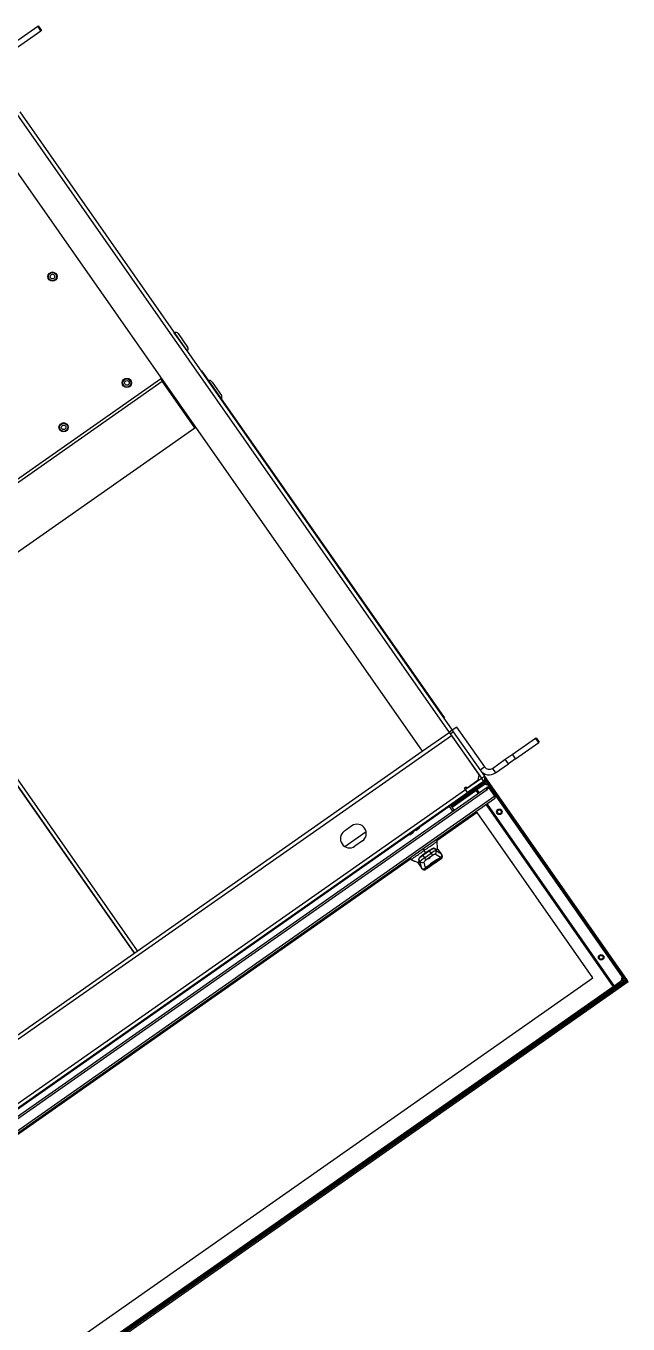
# Model space of a CAD drawing. Header units: millimetres. Extents: x 152904052 to 153933663, y 538271515 to 539240469.
# Drawn here: x 153354841 to 153355496, y 538947011 to 538948421 of the extents above; entities that cross this region are included whole.
import ezdxf

# ---------------------------------------------------------------- set-up
doc = ezdxf.new("R2010")
doc.units = ezdxf.units.MM
doc.layers.add('POWR', color=5, linetype='Continuous')

msp = doc.modelspace()

# ---------------------------------------------------------------- linework, layer by layer
at = {"layer": 'POWR', "color": 7}
for p, q in [((153354828.2, 538948403.2), (153354853.5, 538948421)), ((153354831.7, 538948398.3), (153354857, 538948416)), ((153354853.5, 538948421), (153354854.1, 538948421.3)), ((153354857, 538948416), (153354853.5, 538948421)), ((153354854.1, 538948421.3), (153354857.5, 538948416.4)), ((153354857.5, 538948416.4), (153354857, 538948416)), ((153354830.7, 538948325.6), (153355301, 538947653.9)), ((153354834, 538948327.9), (153355304.3, 538947656.2)), ((153354801.2, 538948305), (153355271.6, 538947633.3)), ((153355002.1, 538948087.9), (153355002.1, 538948087.9)), ((153355002.1, 538948087.9), (153355002.1, 538948087.9)), ((153355015.9, 538948068.3), (153355002.1, 538948087.9)), ((153355006.3, 538948087.2), (153355016.6, 538948072.5)), ((153355015.8, 538948068.3), (153355015.9, 538948068.3)), ((153354142.5, 538947446.5), (153354987.1, 538948037.9)), ((153354144.3, 538947444), (153354988.8, 538948035.3)), ((153354987.1, 538948037.9), (153354987.9, 538948038.4)), ((153354987.1, 538948037.9), (153354988.8, 538948035.3)), ((153354988.8, 538948035.4), (153354989.6, 538948036)), ((153354988.8, 538948035.3), (153354989.7, 538948035.9)), ((153355024.3, 538947984.6), (153354988.8, 538948035.3)), ((153355031.1, 538948046.4), (153355031.7, 538948046.8)), ((153355031.7, 538948046.8), (153355034.6, 538948042.7)), ((153355034.6, 538948042.7), (153355034, 538948042.3)), ((153355034.6, 538948042.7), (153355293, 538947673.6)), ((153355043, 538948034.8), (153355043.2, 538948034.5)), ((153355043.2, 538948034.5), (153355053.3, 538948020)), ((153354179.8, 538947393.3), (153355024.3, 538947984.6)), ((153355025.2, 538947985.2), (153355024.3, 538947984.6)), ((153354962.1, 538947416.6), (153354715.7, 538947768.5)), ((153354712, 538947765.9), (153354958.5, 538947414)), ((153354958.9, 538947414.3), (153354712.5, 538947766.2)), ((153355292.5, 538947673.2), (153355293, 538947673.6)), ((153355293, 538947673.6), (153355295.9, 538947669.5)), ((153355295.9, 538947669.5), (153355295.3, 538947669.1)), ((153355271.6, 538947633.3), (153355301, 538947653.9)), ((153355304.3, 538947656.2), (153355301, 538947653.9)), ((153355301.1, 538947653.9), (153355302.2, 538947652.3)), ((153355302.2, 538947652.3), (153355305.5, 538947654.6)), ((153355309.3, 538947659.7), (153355304.3, 538947656.2)), ((153355304.3, 538947656.2), (153355305.5, 538947654.6)), ((153355305.5, 538947654.6), (153355339.3, 538947606.3)), ((153355339.7, 538947616.3), (153355309.3, 538947659.7)), ((153353507.8, 538946393.3), (153355303.4, 538947650.6)), ((153355302.2, 538947652.3), (153355336, 538947604)), ((153355303.4, 538947650.6), (153355333.6, 538947607.4)), ((153355369.7, 538947629.9), (153355395, 538947647.7)), ((153355373.1, 538947625), (153355398.4, 538947642.8)), ((153355395, 538947647.7), (153355395.5, 538947648)), ((153355398.4, 538947642.8), (153355395, 538947647.7)), ((153355395.5, 538947648), (153355399, 538947643.1)), ((153355399, 538947643.1), (153355398.4, 538947642.8)), ((153354425.8, 538947041.1), (153355271.6, 538947633.3)), ((153355362, 538947624.6), (153355369.7, 538947629.9)), ((153355369.7, 538947629.9), (153355373.1, 538947625)), ((153355339.7, 538947616.3), (153355334.7, 538947612.8)), ((153355348, 538947614.8), (153355362, 538947624.6)), ((153355348, 538947614.8), (153355351.5, 538947609.9)), ((153355351.5, 538947609.9), (153355365.5, 538947619.7)), ((153355365.5, 538947619.7), (153355362, 538947624.6)), ((153355373.1, 538947625), (153355365.5, 538947619.7)), ((153355317.7, 538947584.8), (153355338.2, 538947599.1)), ((153355336, 538947603.9), (153355318.9, 538947591.9)), ((153355332.7, 538947601.8), (153355320.4, 538947593.2)), ((153355338.3, 538947600.6), (153355321.1, 538947588.6)), ((153355338.4, 538947598.3), (153355330.5, 538947592.7)), ((153355331.2, 538947591.7), (153355339.2, 538947597.3)), ((153355332.7, 538947601.8), (153355333.6, 538947607.4)), ((153355336, 538947604), (153355339.3, 538947606.3)), ((153355336, 538947603.9), (153355338.3, 538947600.6)), ((153355338.2, 538947599.1), (153355337.5, 538947600.1)), ((153355342.3, 538947602), (153355338.2, 538947599.1)), ((153355338.3, 538947600.6), (153355341.6, 538947603)), ((153355342.6, 538947597.6), (153355338.4, 538947598.3)), ((153355343.3, 538947596.5), (153355339.2, 538947597.3)), ((153355339.3, 538947606.3), (153355340.4, 538947604.7)), ((153355339.6, 538947602.2), (153355339.9, 538947601.8)), ((153355341.4, 538947597.8), (153355339.7, 538947600.2)), ((153355340, 538947604.4), (153355340.4, 538947604.7)), ((153355340.3, 538947602.1), (153355340.3, 538947602.1)), ((153355340.4, 538947604.7), (153355341.6, 538947603)), ((153355341, 538947601.1), (153355493.3, 538947383.6)), ((153355341.6, 538947603), (153355342.3, 538947602)), ((153355342.3, 538947602), (153355494.6, 538947384.5)), ((153355343.3, 538947596.5), (153355342.6, 538947597.6)), ((153353557.6, 538946358.8), (153355318.8, 538947592)), ((153353560, 538946355.5), (153355321.1, 538947588.6)), ((153354449.6, 538946969.1), (153355341.2, 538947593.6)), ((153354450.7, 538946967.5), (153355342.4, 538947592)), ((153355350.8, 538947584.6), (153354454.7, 538946957)), ((153355317.7, 538947584.8), (153354467.9, 538946989.7)), ((153355303.5, 538947573.8), (153355330.4, 538947592.7)), ((153355304.2, 538947572.7), (153355330.1, 538947590.9)), ((153355317.1, 538947585.8), (153355317.7, 538947584.8)), ((153355317.6, 538947593.6), (153355319.3, 538947594.8)), ((153355318.8, 538947592), (153355317.6, 538947593.6)), ((153355318.8, 538947592), (153355318.9, 538947591.9)), ((153355321.1, 538947588.6), (153355318.9, 538947591.9)), ((153355319.3, 538947594.8), (153355320.4, 538947593.2)), ((153355330.1, 538947590.9), (153355331.1, 538947591.7)), ((153355331.1, 538947591.6), (153355330.1, 538947590.9)), ((153355330.1, 538947590.9), (153355332.5, 538947587.5)), ((153355330.4, 538947592.7), (153355330.5, 538947592.7)), ((153355330.4, 538947592.7), (153355331.1, 538947591.7)), ((153355331.1, 538947591.6), (153355330.4, 538947591.1)), ((153355331.2, 538947591.7), (153355331.1, 538947591.6)), ((153355331.1, 538947591.6), (153355333.5, 538947588.2)), ((153355333.6, 538947588.3), (153355331.2, 538947591.7)), ((153355341.2, 538947593.6), (153355341.3, 538947593.7)), ((153355342.4, 538947592), (153355341.2, 538947593.6)), ((153355341.3, 538947593.7), (153355341.8, 538947594)), ((153355342.4, 538947592), (153355341.3, 538947593.7)), ((153355341.8, 538947594), (153355342.9, 538947592.4)), ((153355344.6, 538947593.5), (153355342.4, 538947592)), ((153355343.3, 538947596.5), (153355489.3, 538947388.1)), ((153355350.8, 538947584.6), (153355344.6, 538947593.5)), ((153355350.3, 538947581.7), (153354457.7, 538946956.5)), ((153355304.9, 538947568.2), (153355301.4, 538947573.3)), ((153355306.6, 538947569.4), (153355303, 538947574.5)), ((153355333.2, 538947569.5), (153355333.1, 538947569.6)), ((153355335.2, 538947571), (153355335.2, 538947571.1)), ((153355339.2, 538947573.8), (153355339.1, 538947573.8)), ((153355341.1, 538947575.1), (153355479.4, 538947377.6)), ((153355341.5, 538947575.4), (153355341.4, 538947575.4)), ((153355342.2, 538947575.9), (153355480.5, 538947378.3)), ((153355480.6, 538947378.3), (153355342.3, 538947575.9)), ((153355343.2, 538947576.5), (153355343.1, 538947576.6)), ((153355345.2, 538947578), (153355345.2, 538947578.1)), ((153355346.3, 538947578.8), (153355346.3, 538947578.9)), ((153355331.4, 538947566.8), (153355287.7, 538947536.2)), ((153355312.2, 538947554.8), (153355312.1, 538947554.9)), ((153355315.3, 538947557.1), (153355315.3, 538947557.1)), ((153355319.3, 538947559.8), (153355319.3, 538947559.9)), ((153355320.4, 538947560.6), (153355320.3, 538947560.7)), ((153355323.3, 538947562.6), (153355323.2, 538947562.7)), ((153355324.2, 538947563.3), (153355324.2, 538947563.4)), ((153355326.5, 538947564.8), (153355326.4, 538947564.9)), ((153355457.3, 538947387.1), (153355331.4, 538947566.8)), ((153355332.1, 538947568.8), (153355332, 538947568.8)), ((153355195.2, 538947552.3), (153355187, 538947546.6)), ((153355187.5, 538947529.9), (153355210.7, 538947546.2)), ((153355258.2, 538947542.7), (153355258, 538947543)), ((153355258.2, 538947542.7), (153355262.3, 538947545.6)), ((153355262.3, 538947545.6), (153355262.1, 538947545.8)), ((153355264.6, 538947547.6), (153355264.8, 538947547.3)), ((153355264.8, 538947547.3), (153355268.9, 538947550.1)), ((153355268.7, 538947550.4), (153355268.9, 538947550.1)), ((153355292.3, 538947540.9), (153355292.2, 538947541)), ((153355299.4, 538947545.9), (153355299.4, 538947546)), ((153355301.7, 538947547.5), (153355301.6, 538947547.6)), ((153355306.6, 538947550.9), (153355306.5, 538947551)), ((153355206.7, 538947535.9), (153355198.5, 538947530.2)), ((153355272.6, 538947527.2), (153355273.7, 538947525.6)), ((153355277.3, 538947530.4), (153355277.2, 538947530.5)), ((153355279.5, 538947532), (153355279.5, 538947532.1)), ((153355280.6, 538947532.7), (153355280.5, 538947532.8)), ((153355280.6, 538947532.7), (153355280.6, 538947532.7)), ((153355284.9, 538947535.7), (153355284.8, 538947535.8)), ((153355287.7, 538947526.4), (153355284.8, 538947527.9)), ((153355285, 538947527.7), (153355286.5, 538947525.5)), ((153355287.9, 538947526.2), (153355285, 538947527.7)), ((153355286.7, 538947537), (153355286.6, 538947537.1)), ((153355286.9, 538947537.3), (153355288.1, 538947535.6)), ((153355287.5, 538947526.5), (153355288.2, 538947527)), ((153355288.9, 538947526.8), (153355288, 538947526.2)), ((153355288.3, 538947527.8), (153355288.1, 538947535.6)), ((153355292.5, 538947521.8), (153355288.9, 538947526.8)), ((153355292.5, 538947521.8), (153355288.9, 538947526.8)), ((153355288.9, 538947526.8), (153355288.9, 538947526.8)), ((153355259, 538947516.1), (153354742.1, 538947154.2)), ((153355257.4, 538947516.5), (153355257.3, 538947516.5)), ((153355258.3, 538947517.2), (153355259.4, 538947515.6)), ((153355259.7, 538947518.1), (153355259.6, 538947518.1)), ((153355261.9, 538947519.7), (153355261.9, 538947519.7)), ((153355266.6, 538947512.6), (153355263.2, 538947514)), ((153355264.6, 538947521.5), (153355264.5, 538947521.6)), ((153355267.5, 538947512.4), (153355268.2, 538947512.9)), ((153355267.8, 538947516), (153355268.2, 538947512.7)), ((153355269.5, 538947513.5), (153355267.9, 538947515.8)), ((153355267.9, 538947515.8), (153355268.3, 538947512.5)), ((153355268.2, 538947512.7), (153355268.2, 538947512.7)), ((153355270.9, 538947506.7), (153355269.5, 538947513.5)), ((153355279.2, 538947525.5), (153355271.9, 538947520.4)), ((153355272.2, 538947520), (153355271.9, 538947520.4)), ((153355279.5, 538947525.1), (153355272.2, 538947520)), ((153355272.2, 538947520), (153355274, 538947517.5)), ((153355273.6, 538947512.8), (153355275, 538947506.3)), ((153355275.6, 538947523), (153355273.7, 538947525.6)), ((153355274, 538947517.5), (153355281.3, 538947522.6)), ((153355274, 538947517.5), (153355275.6, 538947515.1)), ((153355282.9, 538947520.2), (153355275.6, 538947515.1)), ((153355279.5, 538947525.1), (153355279.2, 538947525.5)), ((153355281.3, 538947522.6), (153355279.5, 538947525.1)), ((153355281.3, 538947522.6), (153355282.9, 538947520.2)), ((153355291.5, 538947517.8), (153355285.8, 538947521.4)), ((153355286.5, 538947525.5), (153355292.5, 538947521.8)), ((153355287.7, 538947526.4), (153355287.7, 538947526.4)), ((153355290.9, 538947515.7), (153355292.3, 538947516.7)), ((153355291.8, 538947517.4), (153355291.7, 538947517.5)), ((153355292, 538947517.1), (153355292, 538947517.2)), ((153355292.2, 538947516.9), (153355292.2, 538947516.9)), ((153355292.3, 538947516.7), (153355292.3, 538947516.7)), ((153355292.5, 538947521.8), (153355292.5, 538947521.8)), ((153355292.7, 538947521.4), (153355293.1, 538947520.8)), ((153355293.3, 538947518.2), (153355293.3, 538947518.3)), ((153355293.4, 538947518.3), (153355293.4, 538947518.2)), ((153355232.7, 538947499.2), (153355232.6, 538947499.3)), ((153355234.1, 538947500.2), (153355234.1, 538947500.3)), ((153355235.1, 538947500.9), (153355235, 538947500.9)), ((153355238.7, 538947503.4), (153355238.7, 538947503.5)), ((153355239.8, 538947504.1), (153355239.7, 538947504.2)), ((153355241.3, 538947505.2), (153355241.3, 538947505.3)), ((153355243, 538947506.4), (153355243, 538947506.5)), ((153355244, 538947507.1), (153355244, 538947507.2)), ((153355246.9, 538947509.1), (153355246.9, 538947509.2)), ((153355268.3, 538947512.4), (153355267.4, 538947511.7)), ((153355267.4, 538947511.7), (153355270.9, 538947506.7)), ((153355267.4, 538947511.7), (153355270.9, 538947506.7)), ((153355267.4, 538947511.7), (153355267.4, 538947511.7)), ((153355270.9, 538947506.7), (153355270.9, 538947506.7)), ((153355271.6, 538947505.8), (153355271, 538947506.7)), ((153355275.2, 538947505.9), (153355275.3, 538947505.8)), ((153355275.4, 538947505.6), (153355275.5, 538947505.5)), ((153355275.6, 538947505.3), (153355275.6, 538947505.3)), ((153355275.7, 538947505.2), (153355275.8, 538947505.1)), ((153355275.8, 538947505.1), (153355277.2, 538947506.1)), ((153355219.7, 538947490.1), (153355219.7, 538947490.2)), ((153355222, 538947491.7), (153355221.9, 538947491.8)), ((153355224.7, 538947493.6), (153355224.6, 538947493.7)), ((153355226.9, 538947495.1), (153355226.8, 538947495.2)), ((153355200, 538947476.3), (153355199.9, 538947476.4)), ((153355202.5, 538947478.1), (153355202.5, 538947478.1)), ((153355207.1, 538947481.3), (153355207.1, 538947481.4)), ((153355177.5, 538947460.5), (153355177.4, 538947460.6)), ((153355179.8, 538947462.1), (153355179.7, 538947462.2)), ((153355182.1, 538947463.7), (153355182, 538947463.8)), ((153355183.7, 538947464.9), (153355183.7, 538947465)), ((153355184.8, 538947465.6), (153355184.8, 538947465.7)), ((153355186.9, 538947467.1), (153355186.9, 538947467.2)), ((153355153.1, 538947443.4), (153355153, 538947443.5)), ((153355160.2, 538947448.4), (153355160.2, 538947448.5)), ((153355162.8, 538947450.2), (153355162.7, 538947450.3)), ((153355167.4, 538947453.4), (153355167.3, 538947453.5)), ((153355133.8, 538947429.9), (153355133.8, 538947430)), ((153355139.9, 538947434.2), (153355139.8, 538947434.2)), ((153355142.1, 538947435.7), (153355142.1, 538947435.8)), ((153355144.8, 538947437.6), (153355144.7, 538947437.7)), ((153355145.9, 538947438.4), (153355145.8, 538947438.5)), ((153355147, 538947439.2), (153355146.9, 538947439.2)), ((153355114.3, 538947416.3), (153355114.3, 538947416.4)), ((153355119.3, 538947419.7), (153355119.2, 538947419.8)), ((153355120.5, 538947420.6), (153355120.4, 538947420.7)), ((153355121.5, 538947421.3), (153355121.5, 538947421.4)), ((153355124.2, 538947423.2), (153355124.2, 538947423.3)), ((153355127.6, 538947425.6), (153355127.5, 538947425.7)), ((153355092.4, 538947400.9), (153355092.3, 538947401)), ((153355093.4, 538947401.6), (153355093.4, 538947401.7)), ((153355095.6, 538947403.2), (153355095.6, 538947403.3)), ((153355096.6, 538947403.9), (153355096.5, 538947403.9)), ((153355099.5, 538947405.9), (153355099.5, 538947406)), ((153355100.6, 538947406.6), (153355100.5, 538947406.7)), ((153355101.6, 538947407.4), (153355101.6, 538947407.5)), ((153355102.8, 538947408.2), (153355102.8, 538947408.3)), ((153355104.5, 538947409.4), (153355104.5, 538947409.5)), ((153355105.5, 538947410.1), (153355105.5, 538947410.2)), ((153355107.7, 538947411.6), (153355107.7, 538947411.7)), ((153354603.7, 538946789.4), (153355457.3, 538947387.1)), ((153355076.8, 538947390), (153355076.7, 538947390.1)), ((153355079.6, 538947392), (153355079.6, 538947392.1)), ((153355081.7, 538947393.5), (153355081.7, 538947393.5)), ((153355084.7, 538947395.6), (153355084.7, 538947395.6)), ((153355085.7, 538947396.2), (153355085.7, 538947396.3)), ((153355488.6, 538947383.9), (153355489.3, 538947388.1)), ((153355490, 538947387), (153355489.3, 538947388.1)), ((153355489.3, 538947382.9), (153355490, 538947387)), ((153355491.2, 538947383.7), (153355489.8, 538947385.8)), ((153354593.6, 538946753.5), (153355494.7, 538947384.4)), ((153354594.5, 538946752.2), (153355495.6, 538947383.1)), ((153354595.4, 538946756.5), (153355491.2, 538947383.7)), ((153355481.3, 538947377.2), (153354604.8, 538946763.5)), ((153355479.4, 538947377.6), (153354605.1, 538946765.3)), ((153355056.7, 538947375.9), (153355056.6, 538947376)), ((153355058.3, 538947377.1), (153355058.3, 538947377.2)), ((153355061.7, 538947379.4), (153355061.6, 538947379.5)), ((153355062.9, 538947380.3), (153355062.8, 538947380.3)), ((153355067.8, 538947383.7), (153355067.7, 538947383.7)), ((153355479.4, 538947377.6), (153355480.5, 538947378.3)), ((153355480.6, 538947378.2), (153355479.4, 538947377.6)), ((153355480.5, 538947378.3), (153355479.5, 538947377.6)), ((153355480.5, 538947378.3), (153355480.6, 538947378.3)), ((153355488.6, 538947383.9), (153355480.6, 538947378.3)), ((153355481.3, 538947377.2), (153355480.6, 538947378.2)), ((153355481.3, 538947377.3), (153355489.3, 538947382.9)), ((153355481.3, 538947377.3), (153355481.3, 538947377.2)), ((153355494.6, 538947384.5), (153355491.7, 538947382.4)), ((153355493.3, 538947383.6), (153355494.6, 538947384.5)), ((153355494.6, 538947384.5), (153355494.7, 538947384.4)), ((153355494.6, 538947384.5), (153355494.6, 538947384.5)), ((153355494.7, 538947384.4), (153355495.6, 538947383.1)), ((153355033.8, 538947359.9), (153355033.7, 538947359.9)), ((153355039.9, 538947364.1), (153355039.8, 538947364.2)), ((153355040.9, 538947364.9), (153355040.9, 538947364.9)), ((153355042, 538947365.6), (153355041.9, 538947365.7)), ((153355043.2, 538947366.5), (153355043.1, 538947366.5)), ((153355048.1, 538947369.9), (153355048, 538947369.9)), ((153355013.9, 538947345.9), (153355013.8, 538947346)), ((153355015, 538947346.7), (153355014.9, 538947346.8)), ((153355016.1, 538947347.5), (153355016, 538947347.6)), ((153355017.1, 538947348.2), (153355017, 538947348.2)), ((153355018.8, 538947349.3), (153355018.7, 538947349.4)), ((153355021, 538947350.9), (153355021, 538947351)), ((153355023.3, 538947352.5), (153355023.2, 538947352.6)), ((153355025, 538947353.7), (153355024.9, 538947353.8)), ((153355026, 538947354.4), (153355025.9, 538947354.5)), ((153355027.1, 538947355.2), (153355027, 538947355.2)), ((153354994, 538947332), (153354993.9, 538947332.1)), ((153355001.1, 538947337), (153355001.1, 538947337.1)), ((153355002.2, 538947337.7), (153355002.1, 538947337.8)), ((153355003.4, 538947338.6), (153355003.4, 538947338.7)), ((153355005.1, 538947339.8), (153355005.1, 538947339.9)), ((153355008.3, 538947342), (153355008.2, 538947342.1)), ((153354976.4, 538947319.7), (153354976.4, 538947319.8)), ((153354977.4, 538947320.4), (153354977.3, 538947320.4)), ((153354980.2, 538947322.3), (153354980.1, 538947322.4)), ((153354981.3, 538947323.1), (153354981.2, 538947323.2)), ((153354982.3, 538947323.8), (153354982.3, 538947323.9)), ((153354986.3, 538947326.6), (153354986.2, 538947326.7)), ((153354988.4, 538947328.1), (153354988.3, 538947328.2)), ((153354954.2, 538947304.2), (153354954.2, 538947304.2)), ((153354955.4, 538947305), (153354955.3, 538947305)), ((153354960.3, 538947308.4), (153354960.3, 538947308.5)), ((153354965.3, 538947311.9), (153354965.2, 538947312)), ((153354968.5, 538947314.2), (153354968.5, 538947314.2)), ((153354934.3, 538947290.2), (153354934.3, 538947290.3)), ((153354937.5, 538947292.4), (153354937.5, 538947292.5)), ((153354939.2, 538947293.6), (153354939.2, 538947293.7)), ((153354940.4, 538947294.5), (153354940.4, 538947294.6)), ((153354941.5, 538947295.2), (153354941.4, 538947295.3)), ((153354942.5, 538947296), (153354942.5, 538947296)), ((153354945.5, 538947298), (153354945.4, 538947298.1)), ((153354948.6, 538947300.2), (153354948.6, 538947300.3)), ((153354916.7, 538947277.8), (153354916.6, 538947277.9)), ((153354917.6, 538947278.5), (153354917.6, 538947278.6)), ((153354919.3, 538947279.7), (153354919.3, 538947279.8)), ((153354921.6, 538947281.3), (153354921.5, 538947281.4)), ((153354923.9, 538947282.9), (153354923.8, 538947283)), ((153354925.6, 538947284.1), (153354925.5, 538947284.2)), ((153354928.7, 538947286.3), (153354928.7, 538947286.4)), ((153354899.1, 538947265.6), (153354899.1, 538947265.6)), ((153354900.8, 538947266.7), (153354900.8, 538947266.8)), ((153354902, 538947267.6), (153354902, 538947267.7)), ((153354903.1, 538947268.3), (153354903, 538947268.4)), ((153354903.6, 538947268.7), (153354903.6, 538947268.8)), ((153354904.7, 538947269.4), (153354904.6, 538947269.5)), ((153354905.7, 538947270.2), (153354905.7, 538947270.3)), ((153354907.1, 538947271.1), (153354907, 538947271.2)), ((153354908, 538947271.8), (153354908, 538947271.9)), ((153354871.5, 538947246.2), (153354871.5, 538947246.3)), ((153354872.6, 538947247), (153354872.6, 538947247.1)), ((153354873.7, 538947247.8), (153354873.7, 538947247.8)), ((153354883.5, 538947254.6), (153354883.5, 538947254.7)), ((153354884.6, 538947255.4), (153354884.5, 538947255.4)), ((153354885.6, 538947256.1), (153354885.6, 538947256.2)), ((153354849, 538947230.4), (153354848.9, 538947230.5)), ((153354850.7, 538947231.6), (153354850.6, 538947231.7)), ((153354851.6, 538947232.3), (153354851.6, 538947232.4)), ((153354859.4, 538947237.8), (153354859.4, 538947237.8)), ((153354860.5, 538947238.5), (153354860.5, 538947238.6)), ((153354861.6, 538947239.3), (153354861.6, 538947239.4)), ((153354866.6, 538947242.8), (153354866.5, 538947242.8)), ((153354868.8, 538947244.3), (153354868.8, 538947244.4)), ((153354842.7, 538947226), (153354842.7, 538947226.1)), ((153354845.6, 538947228.1), (153354845.6, 538947228.2))]:
    msp.add_line(p, q, dxfattribs=at)
at = {"layer": 'POWR', "color": 7, "flags": 128}
msp.add_lwpolyline([(153355293.2, 538947518.4), (153355293.3, 538947518.4), (153355293.3, 538947518.3), (153355293.3, 538947518.3), (153355293.4, 538947518.3), (153355293.4, 538947518.3), (153355293.4, 538947518.2), (153355293.4, 538947518.2), (153355293.4, 538947518.2)], dxfattribs=at)
at = {"layer": 'POWR', "color": 7}
for centre, radius in [((153354869.6, 538948149), 5.06), ((153354869.6, 538948149), 4.44), ((153354869.6, 538948149), 2.5), ((153354950.5, 538948033.5), 5.06), ((153354950.5, 538948033.5), 4.44), ((153354950.5, 538948033.5), 2.5), ((153354881.7, 538947985.3), 5.06), ((153354881.7, 538947985.3), 4.44), ((153354881.7, 538947985.3), 2.5), ((153355355.6, 538947567.6), 3), ((153355355.6, 538947567.6), 2.1), ((153355466.3, 538947409.5), 3), ((153355466.3, 538947409.5), 2.1)]:
    msp.add_circle(centre, radius, dxfattribs=at)
for centre, radius, start, end in [((153355003.8, 538948085.5), 3, 35, 125), ((153355014.1, 538948070.7), 3, 305, 35), ((153355040.5, 538948033.1), 3, 35, 112.291), ((153355050.9, 538948018.3), 3, 317.709, 35), ((153355344.6, 538947619.7), 12, 215, 305), ((153355344.6, 538947619.7), 6, 215, 305), ((153355335.9, 538947604), 0.1, 305, 35), ((153355335.9, 538947604), 4.1, 305, 35), ((153355338.7, 538947603.5), 2.1, 305, 35), ((153355342.9, 538947592.4), 2, 35.006, 125.006), ((153355349.1, 538947583.4), 2.1, 305.006, 35.006), ((153355192.7, 538947538.4), 10, 125, 305), ((153355200.9, 538947544.1), 10, 305, 125), ((153355284.6, 538947527.5), 0.478, 33.7564, 62.7031), ((153355288.5, 538947526.5), 0.5, 35.006, 125.006), ((153355288.5, 538947526.5), 0.499, 34.8491, 124.8482), ((153355268.3, 538947516.1), 0.478, 187.3089, 216.2557), ((153355268.7, 538947512.7), 0.501, 161.8477, 215.0567), ((153355268.7, 538947512.8), 0.478, 188.5453, 216.2541), ((153355271.9, 538947515.4), 3.04, 217.4002, 304.0247), ((153355284, 538947523.8), 3.04, 305.9874, 32.6118), ((153355287.6, 538947525.9), 0.501, 34.9553, 88.1643), ((153355287.5, 538947526), 0.478, 33.7579, 61.4668), ((153355291.4, 538947517.6), 0.368, 349.6849, 40.548), ((153355291.7, 538947517.2), 0.332, 344.0895, 42.005), ((153355292, 538947517), 0.203, 330.0075, 26.7237), ((153355290.6, 538947519.1), 3, 305.006, 35.006), ((153355292.8, 538947519.2), 0.264, 30.7099, 81.8699), ((153355292.9, 538947519.8), 0.3, 304.8029, 2.1507), ((153355293, 538947518.8), 0.238, 20.7207, 78.6241), ((153355293, 538947519.7), 0.3, 304.8241, 1.6887), ((153355293.1, 538947518.4), 0.22, 9.7495, 74.3956), ((153355293.2, 538947519.3), 0.299, 326.6018, 0.0899), ((153355267.8, 538947512), 0.5, 125.006, 215.006), ((153355267.8, 538947512), 0.499, 125.1638, 215.163), ((153355274, 538947507.5), 3, 215.006, 305.006), ((153355272.4, 538947505.8), 0.3, 246.8245, 305.2633), ((153355272.6, 538947505.6), 0.3, 247.8614, 305.2092), ((153355272.7, 538947505.5), 0.3, 248.3233, 305.188), ((153355273, 538947505.2), 0.299, 249.9271, 286.4672), ((153355273.2, 538947505.5), 0.264, 168.1422, 219.3022), ((153355273.6, 538947505.2), 0.238, 171.3879, 229.2914), ((153355273.8, 538947504.9), 0.22, 175.6165, 240.2626), ((153355274, 538947504.7), 0.148, 193.728, 252.7136), ((153355275.3, 538947506.3), 0.368, 209.4641, 260.3272), ((153355275.5, 538947505.9), 0.332, 208.0071, 265.9225), ((153355275.6, 538947505.5), 0.203, 223.2884, 280.0046)]:
    msp.add_arc(centre, radius, start, end, dxfattribs=at)
for centre, major_axis, ratio, start_param, end_param in [((153355280.1, 538947524.2), (-4.91, -3.44), 0.183333, 3.246312, 4.712389), ((153355272.8, 538947519.1), (-4.91, -3.44), 0.183333, 4.712389, 6.178466), ((153355274.4, 538947516.9), (-4.91, -3.44), 0.124664, 4.712389, 6.178466), ((153355276.1, 538947514.5), (-2.46, -1.72), 0.249328, 4.712389, 6.178466), ((153355286.6, 538947507.2), (-20.9, -14.6), 0.249328, 4.306744, 5.118034), ((153355281.7, 538947522), (-4.91, -3.44), 0.124664, 3.246312, 4.712389), ((153355283.4, 538947519.6), (-2.46, -1.72), 0.249328, 3.246312, 4.712389), ((153355284.9, 538947530.7), (3.16, -4.51), 0.105104, 6.08579, 6.283185), ((153355265.1, 538947516.9), (3.16, -4.51), 0.105104, 0, 0.197396)]:
    msp.add_ellipse(centre, major_axis=major_axis, ratio=ratio, start_param=start_param, end_param=end_param, dxfattribs=at)
msp.add_ellipse((153355279.6, 538947517.3), major_axis=(-1.02, -0.72), ratio=0.249328, dxfattribs=at)
for points, knots in [([(153355330.1, 538947590.9), (153355330.1, 538947591.1), (153355330.1, 538947591.5), (153355330.1, 538947592), (153355330.2, 538947592.4), (153355330.3, 538947592.6), (153355330.4, 538947592.7)], [0, 0, 0, 0, 0.237155, 0.492001, 0.7468934, 1, 1, 1, 1]), ([(153355350.8, 538947584.6), (153355350.8, 538947584.3), (153355350.9, 538947583.7), (153355350.8, 538947582.8), (153355350.7, 538947582.1), (153355350.4, 538947581.8), (153355350.3, 538947581.7)], [0, 0, 0, 0, 0.2307283, 0.4855625, 0.7404593, 1, 1, 1, 1]), ([(153355273.7, 538947525.6), (153355277, 538947527.9), (153355280.7, 538947530.5), (153355284.8, 538947533.3), (153355286, 538947534.2), (153355287, 538947534.9), (153355287.9, 538947535.5), (153355288.1, 538947535.7), (153355288.1, 538947535.6), (153355288.2, 538947535.7), (153355288.1, 538947535.7), (153355288.1, 538947535.6)], [0, 0, 0, 0, 0.12506, 0.140693, 0.156235, 0.171776, 0.187317, 0.207953, 0.228796, 0.24964, 1, 1, 1, 1]), ([(153355284.8, 538947527.9), (153355284.7, 538947527.9), (153355284.3, 538947528), (153355283.6, 538947527.9), (153355282.7, 538947527.5), (153355281.7, 538947527.1), (153355280.5, 538947526.4), (153355279.7, 538947525.8), (153355279.2, 538947525.5)], [0, 0, 0, 0, 0.136399, 0.35062, 0.486259, 0.639988, 0.811317, 1, 1, 1, 1]), ([(153355286.9, 538947537.3), (153355286.9, 538947537.3), (153355287, 538947537.4), (153355286.9, 538947537.2), (153355287.5, 538947537.7), (153355287.2, 538947537.5), (153355286.9, 538947537.3)], [0, 0, 0, 0, 0.001225, 0.027508, 0.053792, 1, 1, 1, 1]), ([(153355287.2, 538947526.6), (153355287.5, 538947526.9), (153355288.2, 538947527.4), (153355288.3, 538947527.7), (153355288.3, 538947527.8)], [0, 0, 0, 0, 0.460595, 1, 1, 1, 1]), ([(153355287.9, 538947527), (153355287.9, 538947527), (153355288, 538947527), (153355287.8, 538947526.9), (153355287.4, 538947526.6), (153355287.3, 538947526.6)], [0, 0, 0, 0, 0.590978, 0.979884, 1, 1, 1, 1]), ([(153355259.4, 538947515.6), (153355259.3, 538947515.5), (153355259.2, 538947515.5), (153355259.4, 538947515.6), (153355259.3, 538947515.5), (153355259.6, 538947515.7), (153355260.4, 538947516.3), (153355261.5, 538947517), (153355262.7, 538947517.9), (153355266.8, 538947520.7), (153355270.5, 538947523.3), (153355273.7, 538947525.6)], [0, 0, 0, 0, 0.75036, 0.771204, 0.792047, 0.812683, 0.828224, 0.843765, 0.859307, 0.87494, 1, 1, 1, 1]), ([(153355259.4, 538947515.6), (153355259.7, 538947515.4), (153355260.4, 538947515.1), (153355261.4, 538947514.8), (153355262.2, 538947514.4), (153355262.7, 538947514.2), (153355263, 538947514.1), (153355263.1, 538947514), (153355263.2, 538947514), (153355263.2, 538947514)], [0, 0, 0, 0, 0.121221, 0.24292, 0.371216, 0.512396, 0.666965, 0.831089, 1, 1, 1, 1]), ([(153355266.6, 538947512.6), (153355266.8, 538947512.6), (153355267.1, 538947512.6), (153355267.9, 538947513.2), (153355268.1, 538947513.3)], [0, 0, 0, 0, 0.702256, 1, 1, 1, 1]), ([(153355266.6, 538947512.6), (153355266.7, 538947512.6), (153355266.9, 538947512.6), (153355267.1, 538947512.6), (153355267.4, 538947512.6), (153355267.5, 538947512.7), (153355267.6, 538947512.7)], [0, 0, 0, 0, 0.246097, 0.5, 0.753903, 1, 1, 1, 1]), ([(153355268.2, 538947513.1), (153355268.1, 538947513.1), (153355267.7, 538947512.9), (153355267.5, 538947512.7), (153355267.6, 538947512.7), (153355267.6, 538947512.7)], [0, 0, 0, 0, 0.020116, 0.409022, 1, 1, 1, 1]), ([(153355271.9, 538947520.4), (153355271.6, 538947520.2), (153355270.9, 538947519.7), (153355269.7, 538947518.7), (153355268.6, 538947517.7), (153355267.9, 538947516.6), (153355267.8, 538947516.2), (153355267.8, 538947516)], [0, 0, 0, 0, 0.148366, 0.289904, 0.552429, 0.78964, 1, 1, 1, 1]), ([(153355274.9, 538947506.1), (153355276.4, 538947507.2), (153355279.4, 538947509.5), (153355283.8, 538947512.7), (153355288, 538947515.5), (153355290.4, 538947517), (153355291.7, 538947517.8)], [0, 0, 0, 0, 0.280656, 0.5603169, 0.7800511, 1, 1, 1, 1]), ([(153355275, 538947506.2), (153355276.5, 538947507.3), (153355279.4, 538947509.6), (153355283.8, 538947512.7), (153355287.9, 538947515.5), (153355290.3, 538947517), (153355291.5, 538947517.8)], [0, 0, 0, 0, 0.279884, 0.560494, 0.779839, 1, 1, 1, 1]), ([(153355291.7, 538947517.5), (153355290.2, 538947516.5), (153355287.1, 538947514.5), (153355282.6, 538947511.5), (153355278.6, 538947508.6), (153355276.3, 538947506.8), (153355275.2, 538947505.9)], [0, 0, 0, 0, 0.279462, 0.559802, 0.778911, 1, 1, 1, 1]), ([(153355275.3, 538947505.8), (153355276.7, 538947506.9), (153355279.6, 538947509.2), (153355284, 538947512.3), (153355288.2, 538947515.1), (153355290.6, 538947516.6), (153355291.8, 538947517.4)], [0, 0, 0, 0, 0.279365, 0.559627, 0.778697, 1, 1, 1, 1]), ([(153355292, 538947517.2), (153355290.4, 538947516.2), (153355287.4, 538947514.2), (153355282.9, 538947511.1), (153355278.8, 538947508.2), (153355276.6, 538947506.4), (153355275.4, 538947505.6)], [0, 0, 0, 0, 0.279197, 0.55923, 0.778542, 1, 1, 1, 1]), ([(153355275.5, 538947505.5), (153355276.4, 538947506.2), (153355278.4, 538947507.7), (153355281.5, 538947509.9), (153355284.8, 538947512.3), (153355288.4, 538947514.8), (153355290.8, 538947516.3), (153355292, 538947517.1)], [0, 0, 0, 0, 0.186481, 0.372718, 0.559433, 0.778886, 1, 1, 1, 1]), ([(153355292.2, 538947516.9), (153355291.2, 538947516.3), (153355289.2, 538947515), (153355285.9, 538947512.8), (153355282.5, 538947510.4), (153355279, 538947507.9), (153355276.7, 538947506.2), (153355275.6, 538947505.3)], [0, 0, 0, 0, 0.186493, 0.373204, 0.559469, 0.779702, 1, 1, 1, 1]), ([(153355275.6, 538947505.3), (153355276.6, 538947506), (153355278.5, 538947507.4), (153355281.6, 538947509.7), (153355285, 538947512.1), (153355288.6, 538947514.5), (153355291, 538947516.1), (153355292.2, 538947516.9)], [0, 0, 0, 0, 0.186482, 0.372708, 0.559438, 0.778869, 1, 1, 1, 1]), ([(153355292.3, 538947516.7), (153355291.3, 538947516.1), (153355289.3, 538947514.8), (153355286.1, 538947512.6), (153355282.7, 538947510.2), (153355279.1, 538947507.7), (153355276.9, 538947506), (153355275.7, 538947505.2)], [0, 0, 0, 0, 0.18649, 0.373191, 0.559464, 0.77969, 1, 1, 1, 1]), ([(153355277.2, 538947506.1), (153355277.2, 538947506.1), (153355277.5, 538947506.3), (153355278.4, 538947507), (153355280, 538947508.1), (153355281.9, 538947509.5), (153355284, 538947511), (153355286, 538947512.4), (153355288, 538947513.7), (153355289.6, 538947514.8), (153355290.6, 538947515.5), (153355290.9, 538947515.6), (153355290.9, 538947515.7)], [0, 0, 0, 0, 0.0034732, 0.1277511, 0.2519299, 0.3758187, 0.4998224, 0.6240272, 0.7482066, 0.8721021, 0.996008, 1, 1, 1, 1]), ([(153355291.5, 538947517.8), (153355291.8, 538947518.1), (153355292.5, 538947518.6), (153355293, 538947519.7), (153355293, 538947520.8), (153355292.6, 538947521.4), (153355292.5, 538947521.8)], [0, 0, 0, 0, 0.280267, 0.560119, 0.77999, 1, 1, 1, 1]), ([(153355291.7, 538947517.8), (153355292, 538947518), (153355292.5, 538947518.5), (153355292.7, 538947519.1), (153355292.8, 538947519.4)], [0, 0, 0, 0, 0.560102, 1, 1, 1, 1]), ([(153355293, 538947519.3), (153355292.9, 538947518.9), (153355292.6, 538947518.2), (153355292, 538947517.7), (153355291.7, 538947517.5)], [0, 0, 0, 0, 0.558805, 1, 1, 1, 1]), ([(153355291.8, 538947517.4), (153355292.1, 538947517.6), (153355292.7, 538947518), (153355292.9, 538947518.6), (153355293, 538947518.9)], [0, 0, 0, 0, 0.559341, 1, 1, 1, 1]), ([(153355293.2, 538947518.9), (153355293.1, 538947518.5), (153355292.8, 538947517.8), (153355292.2, 538947517.3), (153355292, 538947517.2)], [0, 0, 0, 0, 0.559946, 1, 1, 1, 1]), ([(153355292, 538947517.1), (153355292.3, 538947517.3), (153355292.8, 538947517.7), (153355293.1, 538947518.3), (153355293.2, 538947518.5)], [0, 0, 0, 0, 0.560851, 1, 1, 1, 1]), ([(153355293.4, 538947518.5), (153355293.2, 538947518.1), (153355292.9, 538947517.5), (153355292.4, 538947517.1), (153355292.2, 538947516.9)], [0, 0, 0, 0, 0.560632, 1, 1, 1, 1]), ([(153355292.2, 538947516.9), (153355292.5, 538947517.1), (153355292.9, 538947517.5), (153355293.2, 538947518), (153355293.3, 538947518.3)], [0, 0, 0, 0, 0.558153, 1, 1, 1, 1]), ([(153355293.4, 538947518.2), (153355293.2, 538947517.9), (153355293, 538947517.3), (153355292.5, 538947516.9), (153355292.3, 538947516.7)], [0, 0, 0, 0, 0.558034, 1, 1, 1, 1]), ([(153355293, 538947520.2), (153355293, 538947520.2), (153355293, 538947520.1), (153355293, 538947520.1), (153355293, 538947520.1)], [0, 0, 0, 0, 0.56, 1, 1, 1, 1]), ([(153355293, 538947520.1), (153355293, 538947520.1), (153355293.1, 538947520), (153355293.1, 538947519.9), (153355293.1, 538947519.8), (153355293.1, 538947519.6), (153355293, 538947519.4), (153355293, 538947519.3)], [0, 0, 0, 0, 0.249744, 0.375036, 0.500188, 0.74981, 1, 1, 1, 1]), ([(153355293, 538947518.9), (153355293.1, 538947519), (153355293.1, 538947519.3), (153355293.2, 538947519.6), (153355293.2, 538947519.8), (153355293.2, 538947519.8), (153355293.2, 538947519.8)], [0, 0, 0, 0, 0.280806, 0.560908, 0.780709, 1, 1, 1, 1]), ([(153355293.1, 538947519), (153355293.1, 538947519.1), (153355293.1, 538947519.2), (153355293.2, 538947519.3), (153355293.2, 538947519.4), (153355293.2, 538947519.4), (153355293.2, 538947519.4), (153355293.2, 538947519.4), (153355293.2, 538947519.4)], [0, 0, 0, 0, 0.3746593, 0.5616245, 0.6557405, 0.749878, 0.8745803, 1, 1, 1, 1]), ([(153355293.2, 538947519.8), (153355293.2, 538947519.8), (153355293.3, 538947519.7), (153355293.3, 538947519.7), (153355293.3, 538947519.7)], [0, 0, 0, 0, 0.56, 1, 1, 1, 1]), ([(153355293.3, 538947519.7), (153355293.3, 538947519.7), (153355293.3, 538947519.7), (153355293.3, 538947519.6), (153355293.3, 538947519.5), (153355293.3, 538947519.3), (153355293.3, 538947519.1), (153355293.2, 538947518.9), (153355293.2, 538947518.9)], [0, 0, 0, 0, 0.125651, 0.251071, 0.376235, 0.501213, 0.75047, 1, 1, 1, 1]), ([(153355293.2, 538947518.5), (153355293.3, 538947518.7), (153355293.3, 538947518.9), (153355293.4, 538947519.2), (153355293.4, 538947519.3), (153355293.4, 538947519.4)], [0, 0, 0, 0, 0.36017, 0.71825, 1, 1, 1, 1]), ([(153355293.3, 538947518.3), (153355293.4, 538947518.5), (153355293.5, 538947518.9), (153355293.5, 538947519.1), (153355293.5, 538947519.2), (153355293.5, 538947519.2)], [0, 0, 0, 0, 0.558035, 0.778748, 1, 1, 1, 1]), ([(153355293.3, 538947518.8), (153355293.3, 538947518.8), (153355293.3, 538947518.9), (153355293.4, 538947518.9), (153355293.4, 538947519), (153355293.4, 538947519.1), (153355293.4, 538947519.1), (153355293.4, 538947519.1), (153355293.3, 538947519.1), (153355293.3, 538947519.1)], [0, 0, 0, 0, 0.1711961, 0.419391, 0.5435843, 0.6061842, 0.6688961, 0.8347433, 1, 1, 1, 1]), ([(153355293.3, 538947518.2), (153355293.3, 538947518.4), (153355293.4, 538947518.5), (153355293.4, 538947518.7), (153355293.4, 538947518.7)], [0, 0, 0, 0, 0.764662, 1, 1, 1, 1]), ([(153355293.4, 538947519.4), (153355293.4, 538947519.4), (153355293.4, 538947519.4), (153355293.4, 538947519.3), (153355293.5, 538947519.3)], [0, 0, 0, 0, 0.56, 1, 1, 1, 1]), ([(153355293.5, 538947519.3), (153355293.5, 538947519.3), (153355293.5, 538947519.3), (153355293.5, 538947519.2), (153355293.5, 538947519.1), (153355293.5, 538947519), (153355293.4, 538947518.7), (153355293.4, 538947518.6), (153355293.4, 538947518.5)], [0, 0, 0, 0, 0.124886, 0.250388, 0.375677, 0.500865, 0.750601, 1, 1, 1, 1]), ([(153355270.9, 538947506.7), (153355271.2, 538947506.3), (153355271.9, 538947505.7), (153355273.1, 538947505.5), (153355274.2, 538947505.7), (153355274.7, 538947506.1), (153355275, 538947506.3)], [0, 0, 0, 0, 0.279785, 0.559857, 0.779728, 1, 1, 1, 1]), ([(153355272.3, 538947505.6), (153355272.3, 538947505.6), (153355272.3, 538947505.6), (153355272.2, 538947505.6), (153355272.2, 538947505.7)], [0, 0, 0, 0, 0.56, 1, 1, 1, 1]), ([(153355273, 538947505.3), (153355273, 538947505.3), (153355272.8, 538947505.4), (153355272.6, 538947505.4), (153355272.5, 538947505.5), (153355272.3, 538947505.5), (153355272.3, 538947505.6), (153355272.3, 538947505.6)], [0, 0, 0, 0, 0.251028, 0.501181, 0.626243, 0.751403, 1, 1, 1, 1]), ([(153355272.5, 538947505.3), (153355272.5, 538947505.3), (153355272.6, 538947505.3), (153355272.9, 538947505.2), (153355273.2, 538947505.2), (153355273.4, 538947505.2)], [0, 0, 0, 0, 0.279424, 0.560243, 1, 1, 1, 1]), ([(153355272.6, 538947505.2), (153355272.6, 538947505.2), (153355272.6, 538947505.3), (153355272.5, 538947505.3), (153355272.5, 538947505.3)], [0, 0, 0, 0, 0.56, 1, 1, 1, 1]), ([(153355272.6, 538947505.6), (153355272.6, 538947505.6), (153355272.6, 538947505.6), (153355272.6, 538947505.6), (153355272.6, 538947505.5), (153355272.7, 538947505.5), (153355272.9, 538947505.5), (153355272.9, 538947505.5), (153355273, 538947505.5)], [0, 0, 0, 0, 0.125083, 0.250612, 0.375716, 0.501101, 0.749517, 1, 1, 1, 1]), ([(153355273.4, 538947505), (153355273.3, 538947505), (153355273.2, 538947505), (153355272.9, 538947505.1), (153355272.8, 538947505.1), (153355272.7, 538947505.2), (153355272.6, 538947505.2), (153355272.6, 538947505.2), (153355272.6, 538947505.2)], [0, 0, 0, 0, 0.250691, 0.499738, 0.624633, 0.749644, 0.875011, 1, 1, 1, 1]), ([(153355272.9, 538947504.9), (153355272.9, 538947504.9), (153355272.8, 538947505), (153355272.8, 538947505), (153355272.8, 538947505)], [0, 0, 0, 0, 0.5599996, 1, 1, 1, 1]), ([(153355272.9, 538947505.2), (153355272.9, 538947505.2), (153355272.9, 538947505.2), (153355272.9, 538947505.2), (153355272.9, 538947505.2), (153355273, 538947505.2), (153355273.2, 538947505.2), (153355273.3, 538947505.2), (153355273.3, 538947505.2)], [0, 0, 0, 0, 0.125209, 0.250655, 0.344867, 0.439084, 0.625539, 1, 1, 1, 1]), ([(153355272.9, 538947505), (153355273, 538947505), (153355273.2, 538947504.9), (153355273.5, 538947504.9), (153355273.7, 538947504.9)], [0, 0, 0, 0, 0.389876, 1, 1, 1, 1]), ([(153355273.7, 538947504.7), (153355273.6, 538947504.7), (153355273.5, 538947504.7), (153355273.2, 538947504.8), (153355273.1, 538947504.8), (153355273, 538947504.9), (153355272.9, 538947504.9), (153355272.9, 538947504.9), (153355272.9, 538947504.9)], [0, 0, 0, 0, 0.249575, 0.499234, 0.624577, 0.749541, 0.874797, 1, 1, 1, 1]), ([(153355275.2, 538947505.9), (153355274.8, 538947505.7), (153355274.2, 538947505.3), (153355273.4, 538947505.3), (153355273, 538947505.3)], [0, 0, 0, 0, 0.559592, 1, 1, 1, 1]), ([(153355273, 538947504.8), (153355273, 538947504.8), (153355273.1, 538947504.8), (153355273.4, 538947504.7), (153355273.7, 538947504.7), (153355273.9, 538947504.7)], [0, 0, 0, 0, 0.279849, 0.560767, 1, 1, 1, 1]), ([(153355274, 538947504.6), (153355273.9, 538947504.6), (153355273.7, 538947504.6), (153355273.5, 538947504.6), (153355273.3, 538947504.7), (153355273.3, 538947504.7), (153355273.2, 538947504.7)], [0, 0, 0, 0, 0.367851, 0.735806, 0.920546, 1, 1, 1, 1]), ([(153355273.3, 538947504.8), (153355273.3, 538947504.8), (153355273.3, 538947504.8), (153355273.3, 538947504.8), (153355273.5, 538947504.7), (153355273.8, 538947504.7), (153355274, 538947504.7)], [0, 0, 0, 0, 0.02102, 0.134539, 0.478024, 1, 1, 1, 1]), ([(153355273.4, 538947505.2), (153355273.8, 538947505.2), (153355274.5, 538947505.3), (153355275, 538947505.6), (153355275.3, 538947505.8)], [0, 0, 0, 0, 0.559285, 1, 1, 1, 1]), ([(153355275.4, 538947505.6), (153355275.1, 538947505.4), (153355274.5, 538947505), (153355273.7, 538947505), (153355273.4, 538947505)], [0, 0, 0, 0, 0.56001, 1, 1, 1, 1]), ([(153355273.7, 538947504.9), (153355274.1, 538947504.9), (153355274.7, 538947505), (153355275.3, 538947505.3), (153355275.5, 538947505.5)], [0, 0, 0, 0, 0.56076, 1, 1, 1, 1]), ([(153355275.6, 538947505.3), (153355275.3, 538947505.1), (153355274.7, 538947504.8), (153355274, 538947504.7), (153355273.7, 538947504.7)], [0, 0, 0, 0, 0.560688, 1, 1, 1, 1]), ([(153355273.9, 538947504.7), (153355274.3, 538947504.7), (153355274.9, 538947504.8), (153355275.4, 538947505.1), (153355275.6, 538947505.3)], [0, 0, 0, 0, 0.558139, 1, 1, 1, 1]), ([(153355275.7, 538947505.2), (153355275.4, 538947505), (153355274.9, 538947504.7), (153355274.3, 538947504.6), (153355274, 538947504.6)], [0, 0, 0, 0, 0.558032, 1, 1, 1, 1]), ([(153355481.3, 538947377.2), (153355481.2, 538947377.2), (153355481, 538947377.1), (153355480.5, 538947377.2), (153355480, 538947377.3), (153355479.6, 538947377.5), (153355479.4, 538947377.6)], [0, 0, 0, 0, 0.237155, 0.492001, 0.746893, 1, 1, 1, 1]), ([(153355492.2, 538947385.2), (153355492.2, 538947385.1), (153355492.2, 538947385), (153355492, 538947384.7), (153355491.7, 538947384.3), (153355491.4, 538947384), (153355491.3, 538947383.8), (153355491.2, 538947383.7)], [0, 0, 0, 0, 0.26101, 0.482061, 0.703095, 0.924129, 1, 1, 1, 1]), ([(153355491.2, 538947383.7), (153355491.3, 538947383.5), (153355491.5, 538947383.1), (153355491.6, 538947382.7), (153355491.7, 538947382.5), (153355491.7, 538947382.4)], [0, 0, 0, 0, 0.407958, 0.75346, 1, 1, 1, 1])]:
    msp.add_open_spline(points, degree=3, knots=knots, dxfattribs=at)
msp.add_open_spline([(153355287.9, 538947527), (153355288, 538947527.1), (153355288.3, 538947527.3), (153355288.3, 538947527.7), (153355288.3, 538947527.8)], degree=3, dxfattribs=at)

doc.saveas('drawing.dxf')
